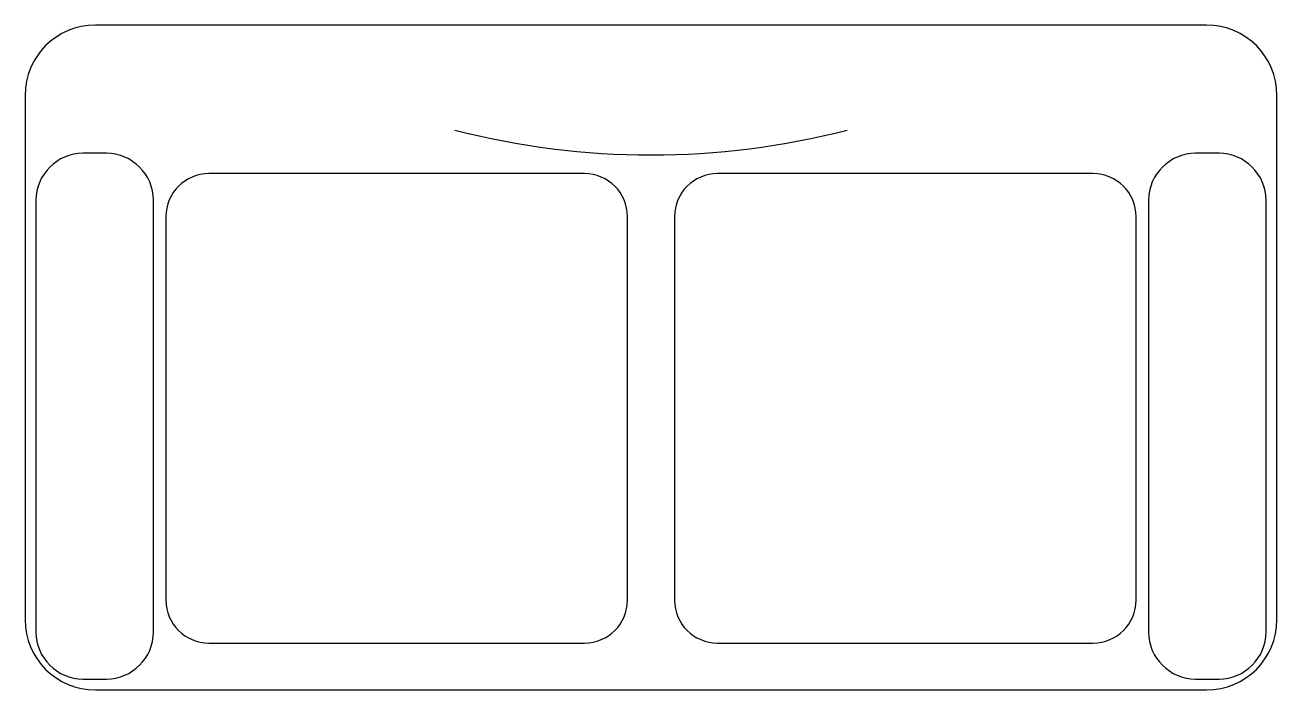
# Model space of a CAD drawing. Header units: millimetres. Extents: x -800 to 800, y -425 to 425.
import ezdxf

# ---------------------------------------------------------------- set-up
doc = ezdxf.new("R2010")
doc.units = ezdxf.units.MM

msp = doc.modelspace()

# ---------------------------------------------------------------- linework, layer by layer
at = {"layer": 'NT_PHONG_KHACH'}
for p, q in [((710, 425), (-710, 425)), ((-800, 335), (-800, -335)), ((800, -335), (800, 335)), ((-696, 261), (-726, 261)), ((726, 261), (696, 261)), ((-85, 235), (-565, 235)), ((565, 235), (85, 235)), ((-786, 201), (-786, -351)), ((-636, -351), (-636, 201)), ((636, 201), (636, -351)), ((786, -351), (786, 201)), ((-620, 180), (-620, -310)), ((-30, -310), (-30, 180)), ((30, 180), (30, -310)), ((620, -310), (620, 180)), ((-565, -365), (-85, -365)), ((85, -365), (565, -365)), ((-726, -411), (-696, -411)), ((696, -411), (726, -411)), ((-710, -425), (710, -425))]:
    msp.add_line(p, q, dxfattribs=at)
for centre, radius, start, end in [((-710, 335), 90, 90, 180), ((710, 335), 90, 0, 90), ((0, 1267), 1008, 255.6, 284.4), ((-726, 201), 60, 90, 180), ((-696, 201), 60, 0, 90), ((696, 201), 60, 90, 180), ((726, 201), 60, 0, 90), ((-565, 180), 55, 90, 180), ((-85, 180), 55, 0, 90), ((85, 180), 55, 90, 180), ((565, 180), 55, 0, 90), ((-565, -310), 55, 180, 270), ((-85, -310), 55, -90, 0), ((85, -310), 55, 180, 270), ((565, -310), 55, -90, 0), ((-710, -335), 90, 180, 270), ((710, -335), 90, -90, 0), ((-726, -351), 60, 180, 270), ((-696, -351), 60, -90, 0), ((696, -351), 60, 180, 270), ((726, -351), 60, -90, 0)]:
    msp.add_arc(centre, radius, start, end, dxfattribs=at)

doc.saveas('drawing.dxf')
